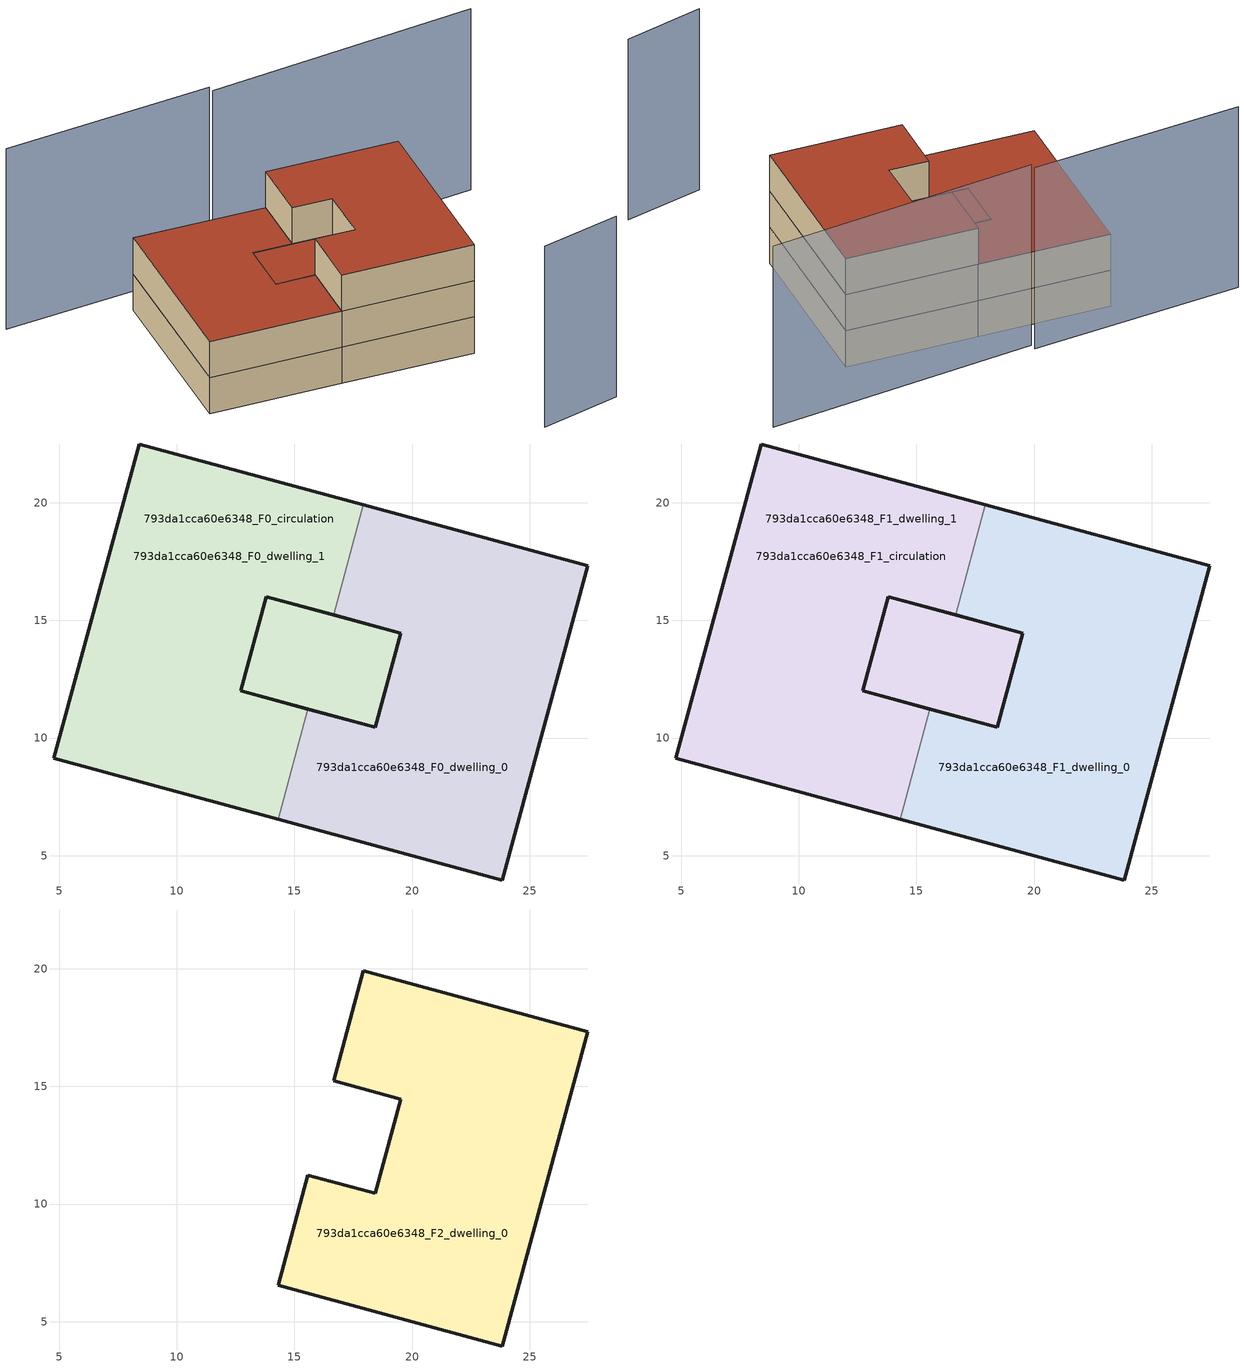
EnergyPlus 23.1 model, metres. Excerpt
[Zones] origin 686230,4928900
793da1cca60e6348_F0_dwelling_0
 floor ground (EU_floor_Construction): 27.45,17.32 23.83,3.97 14.3,6.55 15.57,11.23 18.43,10.45 19.52,14.46 16.66,15.23 17.93,19.91 z0
 wall outside (EU_wall_Construction): 16.66,15.23 19.52,14.46 18.43,10.45 15.57,11.23 / 14.3,6.55 23.83,3.97 27.45,17.32 17.93,19.91 z0:3
 wall to 793da1cca60e6348_F0_dwelling_1 (EU_wall_Construction): 17.93,19.91 16.66,15.23 / 15.57,11.23 14.3,6.55 z0:3
793da1cca60e6348_F0_dwelling_1
 floor ground (EU_floor_Construction): 17.93,19.91 16.66,15.23 13.8,16.01 12.72,12 15.57,11.23 14.3,6.55 4.78,9.14 8.41,22.49 z0; 19.52,14.46 18.43,10.45 12.72,12 13.8,16.01 16.66,15.23 z0
 wall outside (EU_wall_Construction): 15.57,11.23 12.72,12 13.8,16.01 16.66,15.23 / 17.93,19.91 8.41,22.49 4.78,9.14 14.3,6.55 z0:3
793da1cca60e6348_F0_circulation
 floor ground (EU_floor_Construction): 17.93,19.91 16.66,15.23 13.8,16.01 12.72,12 15.57,11.23 14.3,6.55 4.78,9.14 8.41,22.49 z0; 19.52,14.46 18.43,10.45 12.72,12 13.8,16.01 16.66,15.23 z0
 wall outside (EU_wall_Construction): 13.8,16.01 12.72,12 18.43,10.45 19.52,14.46 13.8,16.01 z0:3
793da1cca60e6348_F1_dwelling_0
 floor to 793da1cca60e6348_F0_dwelling_0 (EU_floor_Construction): 27.45,17.32 23.83,3.97 14.3,6.55 15.57,11.23 18.43,10.45 19.52,14.46 16.66,15.23 17.93,19.91 z3
 wall outside (EU_wall_Construction): 16.66,15.23 19.52,14.46 18.43,10.45 15.57,11.23 / 14.3,6.55 23.83,3.97 27.45,17.32 17.93,19.91 z3:6
 wall to 793da1cca60e6348_F1_dwelling_1 (EU_wall_Construction): 17.93,19.91 16.66,15.23 / 15.57,11.23 14.3,6.55 z3:6
793da1cca60e6348_F1_dwelling_1
 floor outside (EU_floor_Construction): 17.93,19.91 16.66,15.23 13.8,16.01 12.72,12 15.57,11.23 14.3,6.55 4.78,9.14 8.41,22.49 z3; 19.52,14.46 18.43,10.45 12.72,12 13.8,16.01 16.66,15.23 z3
 wall outside (EU_wall_Construction): 15.57,11.23 12.72,12 13.8,16.01 16.66,15.23 / 17.93,19.91 8.41,22.49 4.78,9.14 14.3,6.55 z3:6
 roof outside (EU_roof_Construction): 14.3,6.55 15.57,11.23 12.72,12 13.8,16.01 16.66,15.23 17.93,19.91 8.41,22.49 4.78,9.14 z6; 18.43,10.45 19.52,14.46 16.66,15.23 13.8,16.01 12.72,12 z6
793da1cca60e6348_F1_circulation
 floor to 793da1cca60e6348_F0_circulation (EU_floor_Construction): 19.52,14.46 18.43,10.45 12.72,12 13.8,16.01 16.66,15.23 z3; 17.93,19.91 16.66,15.23 13.8,16.01 12.72,12 15.57,11.23 14.3,6.55 4.78,9.14 8.41,22.49 z3
 wall outside (EU_wall_Construction): 13.8,16.01 12.72,12 18.43,10.45 19.52,14.46 13.8,16.01 z3:6
 roof outside (EU_roof_Construction): 14.3,6.55 15.57,11.23 12.72,12 13.8,16.01 16.66,15.23 17.93,19.91 8.41,22.49 4.78,9.14 z6; 18.43,10.45 19.52,14.46 16.66,15.23 13.8,16.01 12.72,12 z6
793da1cca60e6348_F2_dwelling_0
 floor to 793da1cca60e6348_F1_dwelling_0 (EU_floor_Construction): 27.45,17.32 23.83,3.97 14.3,6.55 15.57,11.23 18.43,10.45 19.52,14.46 16.66,15.23 17.93,19.91 z6
 wall outside (EU_wall_Construction): 27.45,17.32 17.93,19.91 16.66,15.23 19.52,14.46 18.43,10.45 15.57,11.23 14.3,6.55 23.83,3.97 27.45,17.32 z6:9
 roof outside (EU_roof_Construction): 23.83,3.97 27.45,17.32 17.93,19.91 16.66,15.23 19.52,14.46 18.43,10.45 15.57,11.23 14.3,6.55 z9
shading: 22.11,-6.24 28.28,-6.25 / 35.93,20.15 15.67,22.96 / 15.74,23.43 0.02,25.98 z0:15
[Building]
EU S2 Campaign: North Axis=0; Terrain=City; Solar Distribution=FullExterior
[Site:Location]
Bologna: Latitude=44.5; Longitude=11.25; Time Zone=1; Elevation=37
[SizingPeriod:WeatherFileDays]
AnnualSizingPeriod: Begin Month=1; Begin Day of Month=1; End Month=12; End Day of Month=31; Day of Week for Start Day=Monday; Use Weather File Daylight Saving Period=No; Use Weather File Rain and Snow Indicators=No
[MATERIAL]
EU_InternalMass_Material: Roughness=MediumRough; Thickness=0.1; Conductivity=1; Density=1800; Specific Heat=900; Thermal Absorptance=0.9; Solar Absorptance=0.7; Visible Absorptance=0.7
[MATERIAL:NOMASS] Roughness=MediumRough; Thermal Absorptance=0.9; Solar Absorptance=0.7; Visible Absorptance=0.7
Name | Thermal Resistance
EU_wall_NoMass | 0.937881
EU_roof_NoMass | 0.548572
EU_floor_NoMass | 0.71348
[CONSTRUCTION]
EU_wall_Construction: EU_wall_NoMass
EU_roof_Construction: EU_roof_NoMass
EU_floor_Construction: EU_floor_NoMass
EU_InternalMass_Construction: EU_InternalMass_Material
[ZONE] Type=1; Multiplier=1; Ceiling Height=autocalculate; Floor Area=autocalculate; Part of Total Floor Area=Yes
Name | Volume
793da1cca60e6348_F0_dwelling_0 | 372.67
793da1cca60e6348_F1_dwelling_0; 793da1cca60e6348_F2_dwelling_0 | 372.672
793da1cca60e6348_F0_dwelling_1; 793da1cca60e6348_F1_dwelling_1; 793da1cca60e6348_F0_circulation; 793da1cca60e6348_F1_circulation | 446.387
[INTERNALMASS] Construction=EU_InternalMass_Construction
Name | Zone or ZoneList | Surface Area
793da1cca60e6348_F0_dwelling_0_EU_InternalMass | 793da1cca60e6348_F0_dwelling_0 | 124.223
793da1cca60e6348_F0_dwelling_1_EU_InternalMass | 793da1cca60e6348_F0_dwelling_1 | 124.223
793da1cca60e6348_F1_dwelling_0_EU_InternalMass | 793da1cca60e6348_F1_dwelling_0 | 124.223
793da1cca60e6348_F1_dwelling_1_EU_InternalMass | 793da1cca60e6348_F1_dwelling_1 | 124.223
793da1cca60e6348_F2_dwelling_0_EU_InternalMass | 793da1cca60e6348_F2_dwelling_0 | 271.579
[OTHEREQUIPMENT] Fuel Type=Electricity; Design Level Calculation Method=Watts/Area; Power per Zone Floor Area=1; Fraction Latent=0; Fraction Radiant=0; Fraction Lost=0; Carbon Dioxide Generation Rate=0; EndUse Subcategory=EU_Step8_InternalGains
Name | Zone or ZoneList or Space or SpaceList | Schedule
EU_Step8_InternalGain_793da1cca60e6348_F0_dwelling_0_f000 | 793da1cca60e6348_F0_dwelling_0 | EU_Step8_GainSchedule_793da1cca60e6348_F0_dwelling_0_f000
EU_Step8_InternalGain_793da1cca60e6348_F0_dwelling_1_f000 | 793da1cca60e6348_F0_dwelling_1 | EU_Step8_GainSchedule_793da1cca60e6348_F0_dwelling_1_f000
EU_Step8_InternalGain_793da1cca60e6348_F1_dwelling_0_f000 | 793da1cca60e6348_F1_dwelling_0 | EU_Step8_GainSchedule_793da1cca60e6348_F1_dwelling_0_f000
EU_Step8_InternalGain_793da1cca60e6348_F1_dwelling_1_f000 | 793da1cca60e6348_F1_dwelling_1 | EU_Step8_GainSchedule_793da1cca60e6348_F1_dwelling_1_f000
EU_Step8_InternalGain_793da1cca60e6348_F2_dwelling_0_f000 | 793da1cca60e6348_F2_dwelling_0 | EU_Step8_GainSchedule_793da1cca60e6348_F2_dwelling_0_f000
[ZONEINFILTRATION:DESIGNFLOWRATE] Schedule=EU_AlwaysOn; Design Flow Rate Calculation Method=Flow/Area; Flow Rate per Floor Area=0.0005; Constant Term Coefficient=1; Temperature Term Coefficient=0; Velocity Term Coefficient=0; Velocity Squared Term Coefficient=0
Name | Zone or ZoneList or Space or SpaceList
EU_Circulation_Infiltration_793da1cca60e6348_F0_circulation | 793da1cca60e6348_F0_circulation
EU_Circulation_Infiltration_793da1cca60e6348_F1_circulation | 793da1cca60e6348_F1_circulation
[ZONEVENTILATION:DESIGNFLOWRATE] Schedule=EU_AlwaysOn; Design Flow Rate Calculation Method=AirChanges/Hour; Air Changes per Hour=0.687892; Ventilation Type=Natural; Fan Pressure Rise=0; Fan Total Efficiency=1; Constant Term Coefficient=1; Temperature Term Coefficient=0; Velocity Term Coefficient=0; Velocity Squared Term Coefficient=0; Minimum Indoor Temperature=-100; Maximum Indoor Temperature=100; Delta Temperature=-100; Minimum Outdoor Temperature=-100; Maximum Outdoor Temperature=100; Maximum Wind Speed=40
Name | Zone or ZoneList or Space or SpaceList
EU_ConstantAir_793da1cca60e6348_F0_dwelling_0 | 793da1cca60e6348_F0_dwelling_0
EU_ConstantAir_793da1cca60e6348_F0_dwelling_1 | 793da1cca60e6348_F0_dwelling_1
EU_ConstantAir_793da1cca60e6348_F1_dwelling_0 | 793da1cca60e6348_F1_dwelling_0
EU_ConstantAir_793da1cca60e6348_F1_dwelling_1 | 793da1cca60e6348_F1_dwelling_1
EU_ConstantAir_793da1cca60e6348_F2_dwelling_0 | 793da1cca60e6348_F2_dwelling_0
[HVACTEMPLATE:THERMOSTAT] Constant Heating Setpoint=20; Constant Cooling Setpoint=50
EU_HeatOnly_793da1cca60e6348_F0_dwelling_0; EU_HeatOnly_793da1cca60e6348_F0_dwelling_1; EU_HeatOnly_793da1cca60e6348_F1_dwelling_0; EU_HeatOnly_793da1cca60e6348_F1_dwelling_1; EU_HeatOnly_793da1cca60e6348_F2_dwelling_0
[HVACTEMPLATE:ZONE:IDEALLOADSAIRSYSTEM] System Availability Schedule=EU_AlwaysOn; Maximum Heating Supply Air Temperature=50; Minimum Cooling Supply Air Temperature=13; Maximum Heating Supply Air Humidity Ratio=0.0156; Minimum Cooling Supply Air Humidity Ratio=0.0077; Heating Limit=NoLimit; Cooling Limit=NoLimit; Heating Availability Schedule=EU_AlwaysOn; Cooling Availability Schedule=EU_CoolingOff; Dehumidification Control Type=ConstantSensibleHeatRatio; Cooling Sensible Heat Ratio=0.7; Dehumidification Setpoint=60; Humidification Control Type=None; Humidification Setpoint=30; Outdoor Air Method=None; Outdoor Air Flow Rate per Person=0.00944; Outdoor Air Flow Rate per Zone Floor Area=0; Outdoor Air Flow Rate per Zone=0; Demand Controlled Ventilation Type=None; Outdoor Air Economizer Type=NoEconomizer; Heat Recovery Type=None; Sensible Heat Recovery Effectiveness=0.7; Latent Heat Recovery Effectiveness=0.65
Name | Template Thermostat
793da1cca60e6348_F0_dwelling_0 | EU_HeatOnly_793da1cca60e6348_F0_dwelling_0
793da1cca60e6348_F0_dwelling_1 | EU_HeatOnly_793da1cca60e6348_F0_dwelling_1
793da1cca60e6348_F1_dwelling_0 | EU_HeatOnly_793da1cca60e6348_F1_dwelling_0
793da1cca60e6348_F1_dwelling_1 | EU_HeatOnly_793da1cca60e6348_F1_dwelling_1
793da1cca60e6348_F2_dwelling_0 | EU_HeatOnly_793da1cca60e6348_F2_dwelling_0
[SIZING:ZONE] Zone Cooling Design Supply Air Temperature Input Method=SupplyAirTemperature; Zone Cooling Design Supply Air Temperature=13; Zone Heating Design Supply Air Temperature Input Method=SupplyAirTemperature; Zone Heating Design Supply Air Temperature=50; Zone Cooling Design Supply Air Humidity Ratio=0.008; Zone Heating Design Supply Air Humidity Ratio=0.008; Cooling Design Air Flow Method=DesignDay; Cooling Design Air Flow Rate=0; Cooling Minimum Air Flow per Zone Floor Area=0.000762; Cooling Minimum Air Flow=0; Cooling Minimum Air Flow Fraction=0.2; Heating Design Air Flow Method=DesignDay; Heating Design Air Flow Rate=0; Heating Maximum Air Flow per Zone Floor Area=0.002032; Heating Maximum Air Flow=0.141576; Heating Maximum Air Flow Fraction=0.3; Account for Dedicated Outdoor Air System=No; Dedicated Outdoor Air System Control Strategy=NeutralSupplyAir; Dedicated Outdoor Air Low Setpoint Temperature for Design=autosize; Dedicated Outdoor Air High Setpoint Temperature for Design=autosize; Zone Load Sizing Method=Sensible Load Only No Latent Load; Zone Latent Cooling Design Supply Air Humidity Ratio Input Method=HumidityRatioDifference; Zone Cooling Design Supply Air Humidity Ratio Difference=0.005; Zone Latent Heating Design Supply Air Humidity Ratio Input Method=HumidityRatioDifference; Zone Humidification Design Supply Air Humidity Ratio Difference=0.005
793da1cca60e6348_F0_dwelling_0; 793da1cca60e6348_F0_dwelling_1; 793da1cca60e6348_F1_dwelling_0; 793da1cca60e6348_F1_dwelling_1; 793da1cca60e6348_F2_dwelling_0
[SCHEDULE:CONSTANT]
Name | Hourly Value
EU_AlwaysOn | 1
EU_CoolingOff | 0
[SCHEDULE:FILE] Column Number=1; Rows to Skip at Top=0; Number of Hours of Data=8760; Column Separator=Comma; Interpolate to Timestep=No; Minutes per Item=60; Adjust Schedule for Daylight Savings=Yes
Name | File
EU_Step8_GainSchedule_793da1cca60e6348_F0_dwelling_0_f000 | ../../schedules/793da1cca60e6348/793da1cca60e6348_F0_dwelling_0_f000_gain.csv
EU_Step8_GainSchedule_793da1cca60e6348_F0_dwelling_1_f000 | ../../schedules/793da1cca60e6348/793da1cca60e6348_F0_dwelling_1_f000_gain.csv
EU_Step8_GainSchedule_793da1cca60e6348_F1_dwelling_0_f000 | ../../schedules/793da1cca60e6348/793da1cca60e6348_F1_dwelling_0_f000_gain.csv
EU_Step8_GainSchedule_793da1cca60e6348_F1_dwelling_1_f000 | ../../schedules/793da1cca60e6348/793da1cca60e6348_F1_dwelling_1_f000_gain.csv
EU_Step8_GainSchedule_793da1cca60e6348_F2_dwelling_0_f000 | ../../schedules/793da1cca60e6348/793da1cca60e6348_F2_dwelling_0_f000_gain.csv
